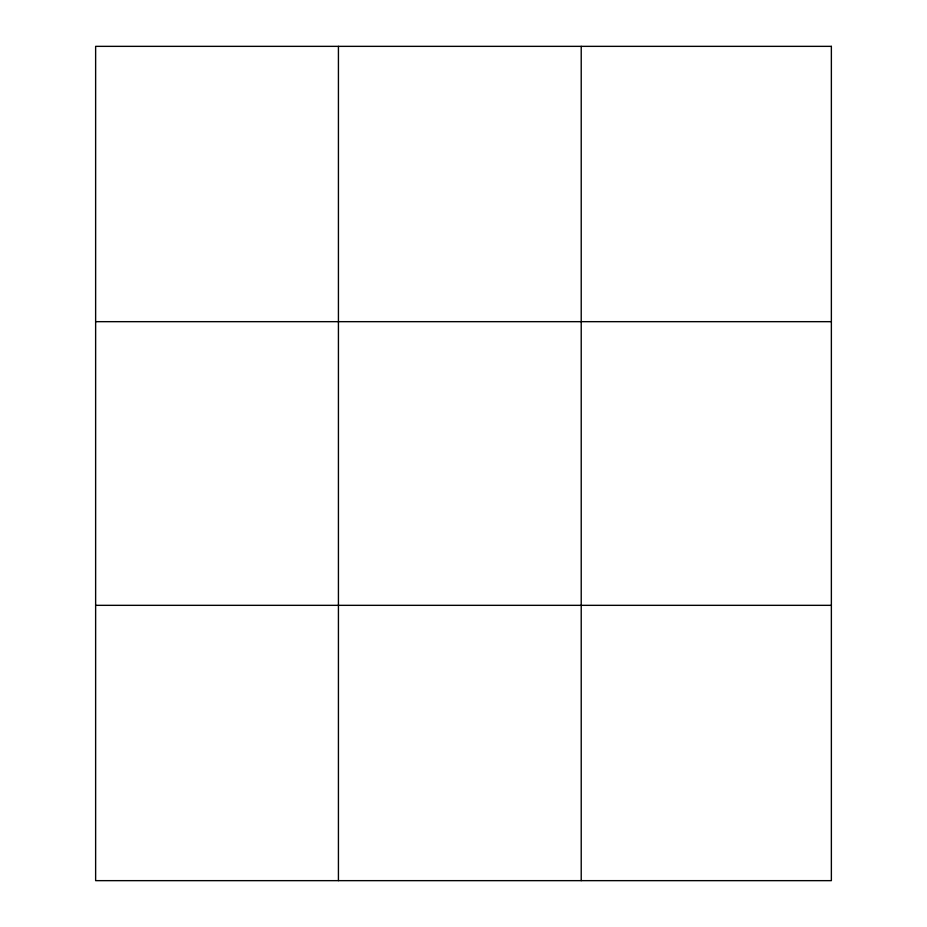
<?xml version="1.0" encoding="UTF-8"?>
<svg xmlns="http://www.w3.org/2000/svg" width="927" height="927" viewBox="0 0 927 927"><rect width="100%" height="100%" fill="white"/><g stroke="black" fill="none" stroke-linecap="round" stroke-linejoin="round"><path stroke-width="1.39" d="M338.425 880.65L338.425 46.35M581.217 880.65L581.217 46.35M95.632 321.669L831.368 321.669M95.632 605.331L831.368 605.331M831.368 46.35L831.368 880.65L95.632 880.65L95.632 46.35L831.368 46.35"/></g></svg>
